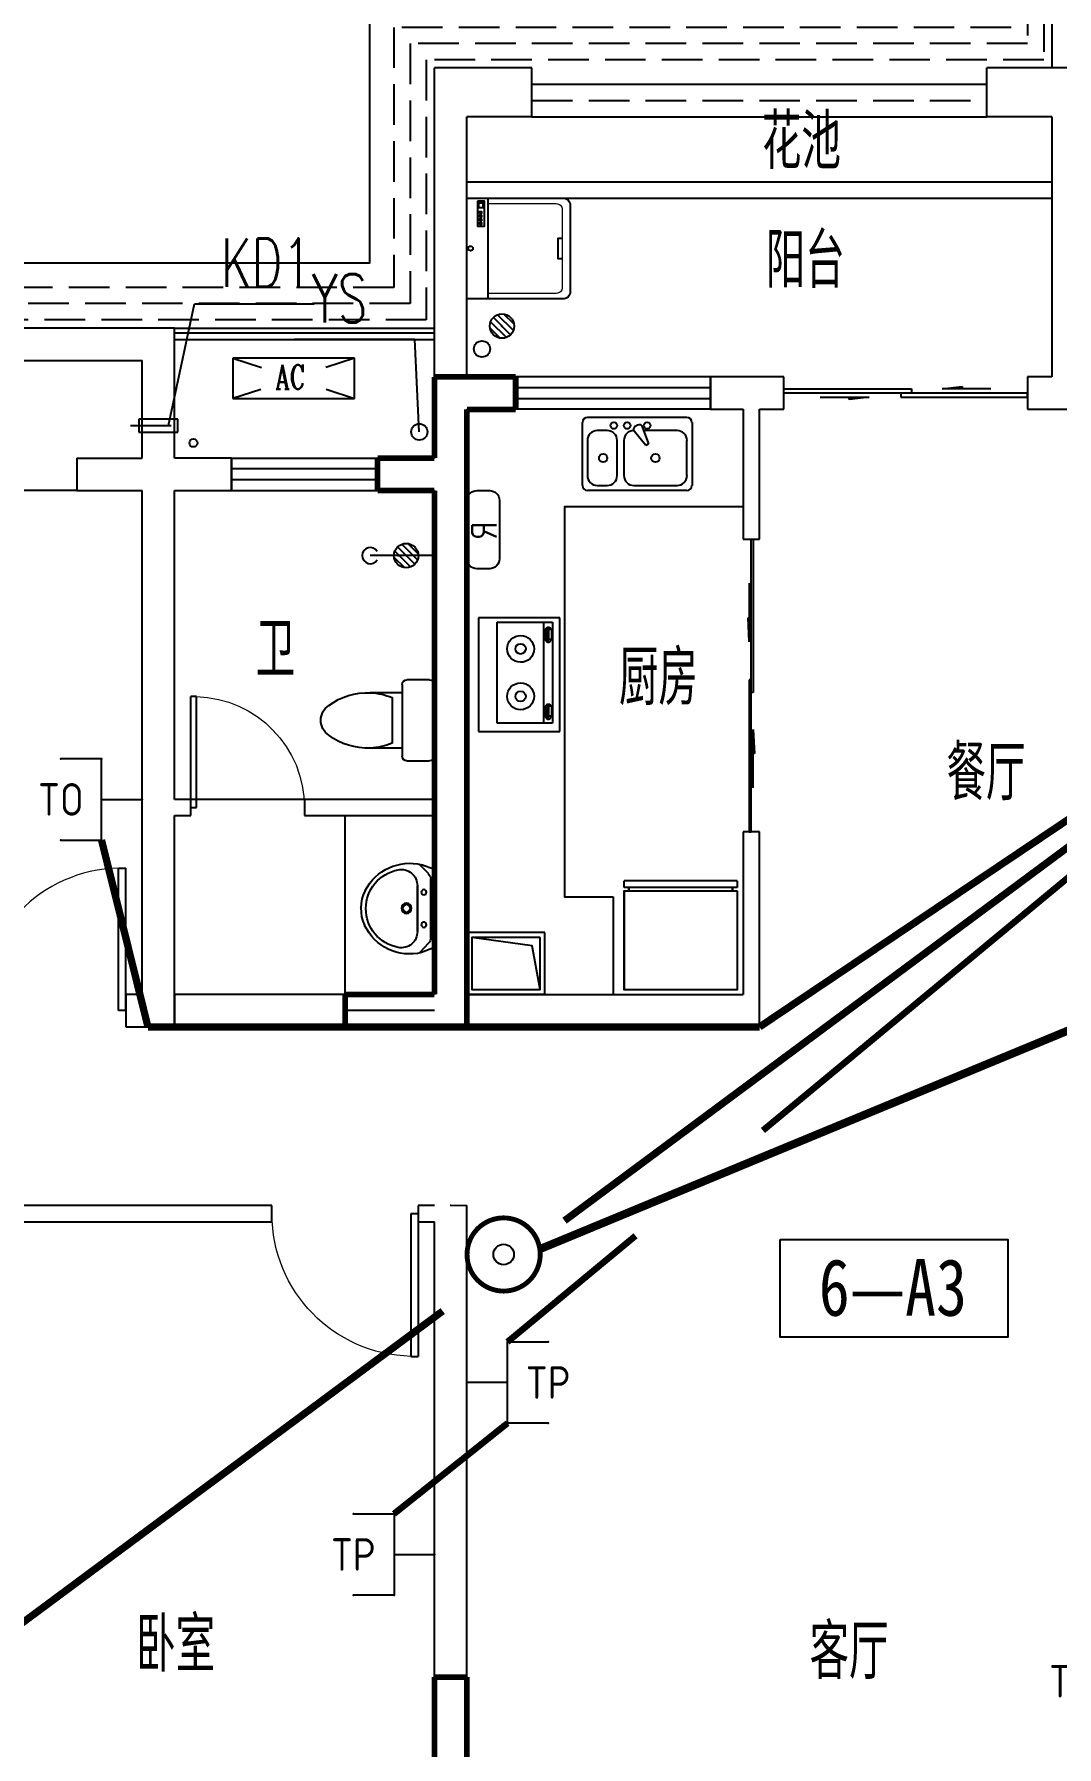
# Model space of a CAD drawing. Extents: x -993182 to -819982, y 169304 to 600104.
# Drawn here: x -890412 to -884118, y 336705 to 347242 of the extents above; entities that cross this region are included whole.
import ezdxf
from ezdxf.enums import TextEntityAlignment as Align

# ---------------------------------------------------------------- set-up
doc = ezdxf.new("R2010")
doc.units = 0
doc.header["$LTSCALE"] = 1000
doc.header["$MEASUREMENT"] = 0
doc.linetypes.add('DASH', pattern=[0.35, 0.25, -0.1])
for name, color, linetype in [('DIM_LEAD', 3, 'Continuous'), ('EQUIP-安防', 3, 'Continuous'), ('EQUIP-通讯', 3, 'Continuous'), ('kan', 146, 'Continuous'), ('KTIAO', 124, 'Continuous'), ('PUB_TEXT', 7, 'Continuous'), ('VPIPE-污水', 2, 'Continuous'), ('WALL', 4, 'Continuous'), ('WINDOW', 2, 'Continuous'), ('WIRE-信号', 4, 'TG_S'), ('WIRE-网络', 6, 'TG_TD'), ('WIRE-通讯', 4, 'TG_TP'), ('冷凝水管', 6, 'Continuous'), ('家具', 187, 'Continuous'), ('屋面', 139, 'Continuous'), ('文字2', 7, 'Continuous'), ('栏杆', 169, 'Continuous'), ('空调、空调洞', 66, 'Continuous'), ('面层', 215, 'Continuous')]:
    doc.layers.add(name, color=color, linetype=linetype)
doc.layers.add('RENDERING', color=125, linetype='Continuous', lineweight=13)
doc.layers.add('洁、厨具', color=8, linetype='Continuous', lineweight=9)
doc.styles.add('-宋体', font='', dxfattribs={"width": 0.8})
doc.styles.add('_ROMANC', font='romanc__.ttf', dxfattribs={"width": 0.700005})
doc.styles.add('_SIMPLEX', font='SIMPLEX.shx', dxfattribs={"width": 0.75})
doc.styles.add('_TCH_DIM', font='SIMPLEX', dxfattribs={"bigfont": 'GBCBIG'})
doc.styles.add('_TEL_ATTDEF', font='GBENOR', dxfattribs={"width": 0.8, "height": 3, "bigfont": 'GBCBIG'})
doc.styles.add('_TEL_DIM', font='ICED', dxfattribs={"width": 0.8, "height": 3.5, "bigfont": 'BZHZ'})
doc.styles.add('DIM_FONT', font='simplex_.ttf', dxfattribs={"width": 0.7, "bigfont": 'GBCBIG'})
doc.styles.get("Standard").update_dxf_attribs({"font": 'gbenor.shx', "bigfont": 'gbcbig.shx'})
doc.styles.add('TG_LINETYPE', font='ICED', dxfattribs={"width": 0.8, "height": 2, "bigfont": 'BZHZ'})
doc.styles.get('-宋体').set_extended_font_data('SimSun')
doc.linetypes.add('TG_S', pattern='A,1,-0.3,["S",TG_LINETYPE,S=0.1,R=0,X=-0.23,Y=-0.1],0', length=1.3)
doc.linetypes.add('TG_TD', pattern='A,1,-0.45,["TD",TG_LINETYPE,S=0.1,R=0,X=-0.38,Y=-0.1],0', length=1.45)
doc.linetypes.add('TG_TD+TV', pattern='A,1,-0.9,["TD+TV",TG_LINETYPE,S=0.1,R=0,X=-0.82,Y=-0.1],0', length=1.9)
doc.linetypes.add('TG_TP', pattern='A,1,-0.45,["TP",TG_LINETYPE,S=0.1,R=0,X=-0.38,Y=-0.1],0', length=1.45)
doc.linetypes.add('TG_WS', pattern='A,1,-0.45,["WS",TG_LINETYPE,S=0.1,R=0,X=-0.38,Y=-0.1],0', length=1.45)

# ---------------------------------------------------------------- blocks, each defined once
blk = doc.blocks.new('ASDGFSDFGGDF')
at = {"layer": '家具'}
for p, q in [((695, -609), (695, 0)), ((695, -609), (695, 0)), ((0, -670), (0, -629)), ((0, -629), (28, -629)), ((28, -629), (28, -609)), ((695, -609), (666, -609)), ((666, -609), (666, -629)), ((666, -629), (695, -629)), ((695, -629), (695, -670)), ((0, -670), (695, -670))]:
    blk.add_line(p, q, dxfattribs=at)
for points in [[(0, -609), (0, 0), (695, 0), (695, -609)], [(666, -609), (28, -609), (28, -629), (666, -629)]]:
    blk.add_lwpolyline(points, close=True, dxfattribs=at)
blk = doc.blocks.new('sdfdsfgf')
at = {"layer": '家具'}
for points in [[(1414289, 21341), (1413809, 21341), (1413809, 20961), (1414289, 20961), (1414289, 21341)], [(1414259, 20991), (1414211, 21259), (1413839, 21311)]]:
    blk.add_lwpolyline(points, dxfattribs=at)
blk.add_lwpolyline([(1414259, 21311), (1413839, 21311), (1413839, 20991), (1414259, 20991)], close=True, dxfattribs=at)
blk = doc.blocks.new('A$C685A49D5')
at = {"layer": '家具'}
for p, q in [((31, 450), (644, 450)), ((0, 31), (0, 419)), ((153, 368), (92, 368)), ((390, 277), (320, 363)), ((340, 402), (325, 393)), ((369, 391), (408, 287)), ((583, 368), (377, 368)), ((675, 419), (675, 31)), ((31, 307), (31, 92)), ((215, 92), (215, 307)), ((256, 307), (256, 92)), ((408, 287), (390, 277)), ((644, 92), (644, 307)), ((644, 0), (31, 0)), ((92, 31), (153, 31)), ((317, 31), (583, 31))]:
    blk.add_line(p, q, dxfattribs=at)
for centre, radius in [((194, 399), 20.5), ((276, 399), 20.5), ((399, 399), 20.5), ((128, 199), 25.6), ((450, 199), 25.6)]:
    blk.add_circle(centre, radius, dxfattribs=at)
for centre, radius, start, end in [((31, 419), 30.7, 90, 180), ((644, 419), 30.7, 0, 90), ((92, 307), 61.4, 90, 180), ((153, 307), 61.4, 0, 90), ((317, 307), 61.4, 90, 180), ((335, 376), 20.5, 120, 219.4623), ((350, 384), 20.5, 20.5377, 120), ((583, 307), 61.4, 0, 90), ((31, 31), 30.7, 180, 270), ((92, 92), 61.4, 180, 270), ((153, 92), 61.4, 270, 0), ((317, 92), 61.4, 180, 270), ((583, 92), 61.4, 270, 0), ((644, 31), 30.7, 270, 0)]:
    blk.add_arc(centre, radius, start, end, dxfattribs=at)
at = {"layer": '家具', "style": 'DIM_FONT', "width": 0.8, "flags": 9}
for tag in ['YSIZE', 'XSIZE']:
    blk.add_attdef(tag, (338, 450), '', height=0.5, rotation=270, dxfattribs=at)
blk = doc.blocks.new('$plan$00001601')
at = {"layer": '家具'}
for p, q in [((-350, 16), (350, 16)), ((-350, -484), (-350, 16)), ((350, 16), (350, -484)), ((-323, -98), (-323, -440)), ((299, -98), (-323, -98)), ((299, -440), (299, -98)), ((-323, -384), (299, -384)), ((-291, -407), (-291, -418)), ((-216, -416), (-280, -416)), ((-280, -416), (-280, -433)), ((-216, -433), (-216, -416)), ((-199, -408), (-199, -418)), ((182, -407), (182, -418)), ((193, -416), (193, -433)), ((257, -416), (193, -416)), ((257, -433), (257, -416)), ((274, -408), (274, -418)), ((350, -484), (-350, -484)), ((-323, -440), (299, -440)), ((-280, -433), (-216, -433)), ((193, -433), (257, -433))]:
    blk.add_line(p, q, dxfattribs=at)
for points in [[(-199, -408, 0.259034), (-201, -404, 0.076276), (-213, -399, 0.036515), (-226, -397, 0.026615), (-245, -396, 0.026615), (-264, -397, 0.036515), (-277, -399, 0.076276), (-289, -404, 0.259034), (-291, -408, 0.078462), (-291, -409, 0.056762)], [(-199, -418, 0.259034), (-201, -415, 0.076276), (-213, -410, 0.036515), (-226, -407, 0.026615), (-245, -406, 0.026615), (-264, -407, 0.036515), (-277, -410, 0.076276), (-289, -415, 0.259034), (-291, -418, 0.259034), (-289, -422, 0.056762), (-280, -426, 0.036515)], [(-216, -427, 0.008736), (-213, -427, 0.076276), (-201, -422, 0.259034), (-199, -418, 0.259034)], [(274, -408, 0.259034), (272, -404, 0.076276), (260, -399, 0.036515), (247, -397, 0.026615), (228, -396, 0.026615), (209, -397, 0.036515), (196, -399, 0.076276), (184, -404, 0.259034), (182, -408, 0.078462), (182, -409, 0.056762)], [(274, -418, 0.259034), (272, -415, 0.076276), (260, -410, 0.036515), (247, -407, 0.026615), (228, -406, 0.026615), (209, -407, 0.036515), (196, -410, 0.076276), (184, -415, 0.259034), (182, -418, 0.259034), (184, -422, 0.056762), (193, -426, 0.036515)], [(257, -427, 0.008736), (260, -427, 0.076276), (272, -422, 0.259034), (274, -418, 0.259034)]]:
    blk.add_lwpolyline(points, format="xyb", dxfattribs=at)
for centre, radius, start, end in [((-158, -243), 82.5, 0.964, 0), ((134, -243), 82.5, 180, 179.036), ((-158, -243), 31.6, 0.6532, 0), ((134, -243), 31.6, 180, 179.3468)]:
    blk.add_arc(centre, radius, start, end, dxfattribs=at)
blk = doc.blocks.new('A$C3451006C')
blk.add_lwpolyline([(-50, 330), (-50, -30, 0.414214), (10, -90), (90, -90, 0.414214), (150, -30), (150, 330, 0.414214), (90, 390), (10, 390, 0.414214)], format="xyb", close=True)
at = {"style": '_SIMPLEX', "width": 0.8}
blk.add_text('R', height=150, rotation=270, dxfattribs=at).set_placement((-32, 144), align=Align.CENTER)
blk = doc.blocks.new('$plan$00001623')
at = {"layer": '家具', "linetype": 'Continuous'}
blk.add_line((-341, -145), (342, -145), dxfattribs=at)
at = {"layer": '家具'}
blk.add_lwpolyline([(295, -706), (-295, -706, -0.414214), (-345, -656), (-345, 0), (345, 0), (345, -656, -0.414214)], format="xyb", close=True, dxfattribs=at)
for points in [[(323, -72), (152, -72), (152, -120), (323, -120)], [(163, -86), (177, -86), (177, -99), (163, -99)], [(189, -86), (202, -86), (202, -99), (189, -99)], [(213, -86), (227, -86), (227, -99), (213, -99)], [(239, -86), (253, -86), (253, -99), (239, -99)], [(281, -110), (309, -110), (309, -80), (281, -80)]]:
    blk.add_lwpolyline(points, close=True, dxfattribs=at)
at = {"layer": '家具', "lineweight": 13}
blk.add_lwpolyline([(307, -145), (307, -611, -0.414214), (267, -651), (-267, -651, -0.414214), (-307, -611), (-307, -145)], format="xyb", dxfattribs=at)
at = {"layer": '家具'}
blk.add_lwpolyline([(-71, -651), (-71, -623), (0, -623), (71, -623), (71, -651)], dxfattribs=at)
blk.add_circle((0, -25), 16, dxfattribs=at)
blk = doc.blocks.new('90304092557924')
at = {"layer": 'KTIAO'}
for p, q in [((-375, 125), (-198, 66)), ((-375, 125), (-375, -125)), ((375, 125), (-375, 125)), ((375, 125), (198, 66)), ((375, -125), (375, 125)), ((-203, -68), (-375, -125)), ((200, -67), (375, -125)), ((-375, -125), (375, -125))]:
    blk.add_line(p, q, dxfattribs=at)
at = {"layer": 'KTIAO', "style": '_ROMANC', "width": 0.7}
blk.add_text('AC', height=148.6, dxfattribs=at).set_placement((-113, -66))
at = {"layer": 'KTIAO', "style": 'DIM_FONT', "oblique": 0, "width": 0.6, "flags": 9}
for tag in ['XSIZE', 'YSIZE']:
    blk.add_attdef(tag, (-375, -125), '', height=0.5, dxfattribs=at)
blk = doc.blocks.new('M_E6')
for p, q in [((-240, 0), (-270, -79)), ((240, 0), (-240, 0)), ((-237, 0), (239, 0)), ((240, 0), (270, -79)), ((-213, -36), (-271, -91)), ((-179, -23), (181, -23)), ((141, -105), (-141, -105)), ((-141, -105), (141, -105)), ((217, -37), (274, -95))]:
    blk.add_line(p, q)
for centre, radius in [((-99, -65), 16.3), ((101, -65), 16.3), ((2, -172), 31.6), ((2, -172), 23)]:
    blk.add_circle(centre, radius)
for centre, radius, start, end in [((28, -152), 307, 166.1751, 244.7296), ((-141, -205), 100, 90, 190.5602), ((-179, -73), 50, 90, 133.181), ((-28, -152), 307, 297.0639, 13.8249), ((141, -205), 100, 349.4398, 90), ((181, -73), 50, 44.5607, 90), ((0, -179), 243, 190.5602, 349.4398), ((0, -201), 250, 245.8071, 296.4628), ((28, -152), 307, 266.589, 266.5936)]:
    blk.add_arc(centre, radius, start, end)
at = {"width": 0.8, "flags": 9}
for tag in ['XSIZE', 'YSIZE']:
    blk.add_attdef(tag, (0, 0), '', height=0.5, dxfattribs=at)
blk = doc.blocks.new('1')
for p, q in [((-520, 231), (-380, 231)), ((-550, -239), (-550, 201)), ((-350, 201), (-350, 151)), ((-350, 151), (-350, -189)), ((-350, 151), (-154, 151)), ((-289, 121), (-289, -159)), ((-154, -189), (-350, -189)), ((-350, -189), (-350, -239)), ((-380, -269), (-520, -269))]:
    blk.add_line(p, q)
for centre, radius, start, end in [((-520, 201), 30, 90, 180), ((-380, 201), 30, 360, 90), ((-137, -247), 398, 92.544, 112.5495), ((-137, -247), 398, 53.3619, 92.544), ((40, -19), 110, 303.4509, 56.5491), ((-137, 208), 398, 247.4505, 267.456), ((-137, 208), 398, 267.456, 306.6381), ((-520, -239), 30, 180, 270), ((-380, -239), 30, 270, 360)]:
    blk.add_arc(centre, radius, start, end)
blk = doc.blocks.new('$lvtry$00000168')
at = {"color": 0}
blk.add_line((0, 0), (0, -395), dxfattribs=at)
blk.add_arc((0, -395), 50, 121.0332, 58.9668, dxfattribs=at)
for p in [(0, 0), (0, -223)]:
    blk.add_point(p, dxfattribs=at)
blk = doc.blocks.new('$lvtry$00000171')
for p, q in [((-74, 11), (-11, 74)), ((-70, -27), (27, 70)), ((-53, -53), (53, 53)), ((-27, -70), (70, 27)), ((11, -74), (74, -11))]:
    blk.add_line(p, q)
blk.add_circle((0, 0), 75)
blk.add_point((0, 0))
blk = doc.blocks.new('A$C6BE329BC')
at = {"layer": '家具'}
blk.add_blockref('$lvtry$00000168', (75, 445), dxfattribs=at)
at = {"layer": '家具', "rotation": 180}
blk.add_blockref('$lvtry$00000171', (75, 271), dxfattribs=at)
blk = doc.blocks.new('TRHH')
at = {"color": 6}
blk.add_circle((-249202, -461390), 50, dxfattribs=at)
blk = doc.blocks.new('q3')
at = {"color": 3, "const_width": 35}
for points in [[(-518236, -443788), (-518236, -443288)], [(-518236, -443288), (-517736, -443288)], [(-517736, -443288), (-517736, -443488)], [(-518036, -443988), (-518036, -443488)], [(-518036, -443488), (-517736, -443488)], [(-518586, -443788), (-518236, -443788)], [(-518586, -443988), (-518586, -443788)], [(-518586, -443988), (-518236, -443988)], [(-518236, -447088), (-518236, -443988)], [(-518036, -447288), (-518036, -443988)], [(-518786, -447088), (-518236, -447088)], [(-518786, -447288), (-518786, -447088)], [(-518786, -447288), (-518036, -447288)], [(-518236, -453788), (-518236, -451288)], [(-518236, -451288), (-518036, -451288)], [(-518036, -453588), (-518036, -451288)]]:
    blk.add_lwpolyline(points, dxfattribs=at)
blk = doc.blocks.new('A$C06D6341B')
at = {"layer": '空调、空调洞', "linetype": 'DASH'}
for p, q in [((40, 0), (40, 340)), ((80, 290), (0, 290)), ((0, 290), (0, 50)), ((80, 50), (80, 290)), ((0, 50), (80, 50))]:
    blk.add_line(p, q, dxfattribs=at)
blk = doc.blocks.new('kt')
at = {"layer": 'DIM_LEAD'}
for p, q in [((-441980, -788204), (-441821, -787455)), ((-441980, -788204), (-441821, -787455)), ((-441980, -788204), (-441821, -787455)), ((-441980, -788204), (-441821, -787455)), ((-441980, -788204), (-441821, -787455)), ((-441821, -787455), (-441083, -787455))]:
    blk.add_line(p, q, dxfattribs=at)
at = {"layer": 'VPIPE-污水'}
blk.add_circle((-440051, -787733, -76424), 50, dxfattribs=at)
at = {"layer": '冷凝水管'}
blk.add_circle((-441827, -788311, -76424), 25, dxfattribs=at)
at = {"layer": '家具', "rotation": 89.99999999999999}
blk.add_blockref('$lvtry$00000171', (-439928, -787592, -76424), dxfattribs=at)
at = {"layer": '空调、空调洞', "rotation": 270}
blk.add_blockref('A$C06D6341B', (-442214, -788164, -76424), dxfattribs=at)
at = {"layer": 'DIM_LEAD', "color": 7, "style": '_TCH_DIM', "width": 0.705882}
blk.add_text('KD1', height=297.5, dxfattribs=at).set_placement((-441658, -787350))
blk = doc.blocks.new('trh')
at = {"layer": 'DIM_LEAD'}
for p, q in [((-249230, -460821), (-249970, -460821)), ((-249202, -461390), (-249230, -460821))]:
    blk.add_line(p, q, dxfattribs=at)
at = {"layer": 'DIM_LEAD', "color": 7, "style": '_TCH_DIM', "width": 0.705882}
blk.add_text('YS', height=297.5, dxfattribs=at).set_placement((-249865, -460716))
blk = doc.blocks.new('$DorLib2D$00000001')
for p, q in [((0.45, 0.975), (0.5, 0.975)), ((0.45, 0), (0.45, 0.975)), ((0.5, 0), (0.5, 0.975)), ((0.5, 0), (0.45, 0))]:
    blk.add_line(p, q)
at = {"lineweight": 13}
blk.add_arc((0.475, 0), 0.975, 91.4693, 180, dxfattribs=at)
blk = doc.blocks.new('$DorLib2D$00000131')
at = {"color": 0, "linetype": 'Continuous'}
for p, q in [((0.15, 0.125), (0.2319, 0.1973)), ((0.2319, 0.1973), (0.2319, 0.125)), ((-0.5, 0.125), (-0.5, 0)), ((0.0192, 0.125), (-0.5, 0.125)), ((0.0192, 0), (0.0192, 0.125)), ((0.35, 0.125), (0.15, 0.125)), ((-0.5, 0), (0.0192, 0)), ((-0.024, 0), (0.5, 0)), ((-0.024, -0.125), (-0.024, 0)), ((0.5, 0), (0.5, -0.125)), ((-0.35, -0.125), (-0.15, -0.125)), ((-0.2319, -0.1973), (-0.2319, -0.125)), ((-0.15, -0.125), (-0.2319, -0.1973)), ((0.5, -0.125), (-0.024, -0.125))]:
    blk.add_line(p, q, dxfattribs=at)
blk = doc.blocks.new('$WINLIB2D$00000001')
at = {"color": 0}
for points in [[(-0.5, 0.5), (-0.5, -0.5)], [(-0.5, 0.5), (0.5, 0.5)], [(0.5, -0.5), (0.5, 0.5)], [(0.5, 0.1667), (-0.5, 0.1667)], [(0.5, -0.1667), (-0.5, -0.1667)], [(-0.5, -0.5), (0.5, -0.5)]]:
    blk.add_lwpolyline(points, dxfattribs=at)
blk = doc.blocks.new('5#、7#楼参照')
at = {"layer": 'kan'}
for p, q in [((-248508.8, -397384.6), (-245708.8, -397384.6)), ((-248508.8, -397584.6), (-245708.8, -397584.6))]:
    blk.add_line(p, q, dxfattribs=at)
at = {"layer": 'kan', "linetype": 'DASH'}
blk.add_line((-248508.8, -397484.6), (-245708.8, -397484.6), dxfattribs=at)
at = {"layer": 'kan', "color": 124}
for p, q in [((-248908.8, -397984.6), (-245308.8, -397984.6)), ((-248908.8, -398084.6), (-245308.8, -398084.6))]:
    blk.add_line(p, q, dxfattribs=at)
at = {"layer": 'kan'}
for points in [[(-237508.8, -397284.6), (-237508.8, -395584.6), (-245308.8, -395584.6), (-245308.8, -397284.6)], [(-250708.8, -398884.6), (-249108.8, -398884.6)]]:
    blk.add_lwpolyline(points, dxfattribs=at)
at = {"layer": 'WALL'}
for p, q in [((-249108.8, -399284.6), (-249108.8, -397284.6)), ((-248508.8, -397284.6), (-249108.8, -397284.6)), ((-248508.8, -397584.6), (-248508.8, -397284.6)), ((-245108.8, -397284.6), (-245708.8, -397284.6)), ((-245708.8, -397584.6), (-245708.8, -397284.6)), ((-248908.8, -399184.6), (-248908.8, -397584.6)), ((-248508.8, -397584.6), (-248908.8, -397584.6)), ((-245308.8, -397584.6), (-245708.8, -397584.6)), ((-245308.8, -397584.6), (-245308.8, -399184.6)), ((-250708.8, -398884.6), (-251708.8, -398884.6)), ((-250708.8, -399684.6), (-250708.8, -398884.6)), ((-251708.8, -399084.6), (-250908.8, -399084.6)), ((-250908.8, -399684.6), (-250908.8, -399084.6)), ((-248608.8, -399184.6), (-248908.8, -399184.6)), ((-248608.8, -399384.6), (-248608.8, -399184.6)), ((-247208.8, -399184.6), (-247408.8, -399184.6)), ((-247408.8, -399184.6), (-247408.8, -399384.6)), ((-246958.8, -399184.6), (-247208.8, -399184.6)), ((-246958.8, -399384.6), (-246958.8, -399184.6)), ((-245308.8, -399184.6), (-245458.8, -399184.6)), ((-245458.8, -399184.6), (-245458.8, -399384.6)), ((-249108.8, -399284.6), (-249108.8, -399684.6)), ((-248908.8, -399384.6), (-248908.8, -399784.6)), ((-248908.8, -399384.6), (-248608.8, -399384.6)), ((-247408.8, -399384.6), (-247208.8, -399384.6)), ((-247208.8, -399384.6), (-247208.8, -400184.6)), ((-247108.8, -400184.6), (-247108.8, -399384.6)), ((-247108.8, -399384.6), (-246958.8, -399384.6)), ((-245458.8, -399384.6), (-245208.8, -399384.6)), ((-251309.8, -399684.6), (-250908.8, -399684.6)), ((-251309.8, -399684.6), (-251309.8, -399884.6)), ((-250358.8, -399684.6), (-250708.8, -399684.6)), ((-250358.8, -399884.6), (-250358.8, -399684.6)), ((-249108.8, -399684.6), (-249458.8, -399684.6)), ((-249458.8, -399684.6), (-249458.8, -399884.6)), ((-248908.8, -399784.6), (-248908.8, -401784.6)), ((-251309.8, -399884.6), (-250908.8, -399884.6)), ((-250908.8, -401784.6), (-250908.8, -399884.6)), ((-250708.8, -399884.6), (-250358.8, -399884.6)), ((-250708.8, -401784.6), (-250708.8, -399884.6)), ((-249458.8, -399884.6), (-249108.8, -399884.6)), ((-249108.8, -399884.6), (-249108.8, -401784.6)), ((-247208.8, -400184.6), (-247108.8, -400184.6)), ((-250908.8, -402984.6), (-250908.8, -401784.6)), ((-250608.8, -401784.6), (-250708.8, -401784.6)), ((-250608.8, -401884.6), (-250608.8, -401784.6)), ((-249108.8, -401784.6), (-249908.8, -401784.6)), ((-249908.8, -401784.6), (-249908.8, -401884.6)), ((-248908.8, -401784.6), (-248908.8, -402984.6)), ((-250708.8, -402984.6), (-250708.8, -401884.6)), ((-250708.8, -401884.6), (-250608.8, -401884.6)), ((-249908.8, -401884.6), (-249108.8, -401884.6)), ((-249108.8, -401884.6), (-249108.8, -402984.6)), ((-247108.8, -401984.6), (-247208.8, -401984.6)), ((-247208.8, -401984.6), (-247208.8, -402984.6)), ((-247108.8, -403184.6), (-247108.8, -401984.6)), ((-250908.8, -402984.6), (-251008.8, -402984.6)), ((-251008.8, -402984.6), (-251008.8, -403184.6)), ((-250708.8, -403184.6), (-250708.8, -402984.6)), ((-249108.8, -402984.6), (-249658.8, -402984.6)), ((-249658.8, -402984.6), (-249658.8, -403184.6)), ((-248908.8, -402984.6), (-247208.8, -402984.6)), ((-251008.8, -403184.6), (-250808.8, -403184.6)), ((-250808.8, -403184.6), (-250708.8, -403184.6)), ((-249658.8, -403184.6), (-249008.8, -403184.6)), ((-249008.8, -403184.6), (-247108.8, -403184.6)), ((-250108.8, -404284.6), (-252308.8, -404284.6)), ((-250108.8, -404384.6), (-250108.8, -404284.6)), ((-249108.8, -404284.6), (-249208.8, -404284.6)), ((-249208.8, -404284.6), (-249208.8, -404384.6)), ((-249011.4, -404282.1), (-249008.9, -404282)), ((-249008.9, -404282), (-248908.8, -404284.6)), ((-248908.8, -404384.6), (-248908.8, -404284.6)), ((-252308.8, -404384.6), (-250108.8, -404384.6)), ((-249208.8, -404384.6), (-249108.8, -404384.6)), ((-249108.8, -409484.6), (-249108.8, -404384.6)), ((-248908.8, -409484.6), (-248908.8, -404384.6))]:
    blk.add_line(p, q, dxfattribs=at)
at = {"layer": 'WINDOW'}
for p, q in [((-251309.8, -399884.6), (-253539.8, -399884.6)), ((-249908.8, -401784.6), (-250608.8, -401784.6)), ((-249658.8, -402984.6), (-250708.8, -402984.6))]:
    blk.add_line(p, q, dxfattribs=at)
at = {"layer": 'WINDOW', "linetype": 'DASH'}
for p, q in [((-250708.8, -402984.6), (-250708.8, -403184.6)), ((-249658.8, -403184.6), (-249658.8, -402984.6))]:
    blk.add_line(p, q, dxfattribs=at)
at = {"layer": '家具'}
blk.add_line((-248008.8, -402384.6, 0), (-248008.8, -402984.6, 0), dxfattribs=at)
at = {"layer": '家具', "elevation": 0}
blk.add_lwpolyline([(-247208.8, -399984.6), (-247208.8, -399984.6), (-248308.8, -399984.6), (-248308.8, -399984.6), (-248308.8, -402384.6), (-248308.8, -402384.6), (-248308.8, -402384.6), (-248008.8, -402384.6)], dxfattribs=at)
at = {"layer": '家具'}
blk.add_lwpolyline([(-249108.8, -403084.6), (-249658.8, -403084.6), (-249658.8, -402184.6), (-249658.8, -401884.6), (-249108.8, -401884.6)], dxfattribs=at)
at = {"layer": '屋面', "color": 190}
blk.add_lwpolyline([(-245708.8, -395184.6), (-245708.8, -396884.6), (-249508.8, -396884.6), (-249508.8, -398484.6), (-254608.8, -398484.6), (-254608.8, -406784.6), (-252908.8, -406784.6), (-252908.8, -410784.6), (-250158.8, -410784.6), (-250158.8, -412184.6), (-243308.8, -412184.6), (-243308.8, -410084.6), (-239508.8, -410084.6), (-239508.8, -412184.6), (-232658.8, -412184.6), (-232658.8, -410784.6), (-229908.8, -410784.6), (-229908.8, -406784.6), (-228208.8, -406784.6), (-228208.8, -398484.6), (-233308.8, -398484.6), (-233308.8, -396884.6), (-237108.8, -396884.6), (-237108.8, -395184.6)], close=True, dxfattribs=at)
at = {"layer": '屋面', "color": 190, "linetype": 'DASH'}
for points in [[(-245558.8, -395334.6), (-245558.8, -397034.6), (-249358.8, -397034.6), (-249358.8, -398634.6), (-254458.8, -398634.6), (-254458.8, -406634.6), (-252758.8, -406634.6), (-252758.8, -410634.6), (-250008.8, -410634.6), (-250008.8, -412034.6), (-243458.8, -412034.6), (-243458.8, -409934.6), (-239358.8, -409934.6), (-239358.8, -412034.6), (-232808.8, -412034.6), (-232808.8, -410634.6), (-230058.8, -410634.6), (-230058.8, -406634.6), (-228358.8, -406634.6), (-228358.8, -398634.6), (-233458.8, -398634.6), (-233458.8, -397034.6), (-237258.8, -397034.6), (-237258.8, -395334.6)], [(-245458.8, -395434.6), (-245458.8, -397134.6), (-249258.8, -397134.6), (-249258.8, -398734.6), (-254358.8, -398734.6), (-254358.8, -406534.6), (-252658.8, -406534.6), (-252658.8, -410534.6), (-249908.8, -410534.6), (-249908.8, -411934.6), (-243558.8, -411934.6), (-243558.8, -409834.6), (-239258.8, -409834.6), (-239258.8, -411934.6), (-232908.8, -411934.6), (-232908.8, -410534.6), (-230158.8, -410534.6), (-230158.8, -406534.6), (-228458.8, -406534.6), (-228458.8, -398734.6), (-233558.8, -398734.6), (-233558.8, -397134.6), (-237358.8, -397134.6), (-237358.8, -395434.6)], [(-245358.8, -395534.6), (-245358.8, -397234.6), (-249158.8, -397234.6), (-249158.8, -398834.6), (-254258.8, -398834.6), (-254258.8, -406434.6), (-252558.8, -406434.6), (-252558.8, -410434.6), (-249808.8, -410434.6), (-249808.8, -411834.6), (-243658.8, -411834.6), (-243658.8, -409734.6), (-239158.8, -409734.6), (-239158.8, -411834.6), (-233008.8, -411834.6), (-233008.8, -410434.6), (-230258.8, -410434.6), (-230258.8, -406434.6), (-228558.8, -406434.6), (-228558.8, -398834.6), (-233658.8, -398834.6), (-233658.8, -397234.6), (-237458.8, -397234.6), (-237458.8, -395534.6)]]:
    blk.add_lwpolyline(points, close=True, dxfattribs=at)
at = {"layer": '栏杆'}
for points in [[(-250708.8, -398914.6), (-249108.8, -398914.6)], [(-250708.8, -398954.6), (-249108.8, -398954.6)]]:
    blk.add_lwpolyline(points, dxfattribs=at)
at = {"color": 6}
blk.add_blockref('TRHH', (0, 61866.3), dxfattribs=at)
at = {"rotation": 270}
blk.add_blockref('A$C6BE329BC', (-249553.8, -400209.6), dxfattribs=at)
at = {"layer": 'RENDERING'}
blk.add_blockref('90304092557924', (-249975.1, -399194.1), dxfattribs=at)
at = {"layer": 'WINDOW'}
for name, p, xscale, yscale, zscale, rotation in [('$WINLIB2D$00000001', (-248008.8, -399284.6), 1200, 200, 1200, 180), ('$DorLib2D$00000131', (-246208.8, -399284.6), -1500, -200, -1500, 359.9999998587222), ('$DorLib2D$00000131', (-247158.8, -401084.6), 1800, 100, 1800, 90), ('$DorLib2D$00000001', (-250258.8, -401834.6), 700, -700, 700, 180), ('$DorLib2D$00000001', (-251458.8, -403084.6), 900, 900, 900, 359.9999999977655), ('$DorLib2D$00000001', (-249658.8, -404334.6), 900, -900, 900, 359.9999999989485)]:
    blk.add_blockref(name, p, dxfattribs=dict(at, xscale=xscale, yscale=yscale, zscale=zscale, rotation=rotation))
at = {"layer": 'WINDOW', "xscale": 900, "yscale": 200, "zscale": 900}
blk.add_blockref('$WINLIB2D$00000001', (-249908.8, -399784.6), dxfattribs=at)
at = {"layer": '家具'}
for name, p in [('A$C685A49D5', (-248198.3, -399883.9, 0)), ('sdfdsfgf', (-1662717.8, -423945.2))]:
    blk.add_blockref(name, p, dxfattribs=at)
at = {"layer": '家具', "xscale": -1}
for name, p in [('A$C3451006C', (-248758.8, -400275.2, 0)), ('1', (-249658.3, -401279.3, 0))]:
    blk.add_blockref(name, p, dxfattribs=at)
for name, p, rotation in [('$plan$00001601', (-248821.5, -401016.7, 0), 90), ('M_E6', (-249108.8, -402457), 270)]:
    blk.add_blockref(name, p, dxfattribs=dict(at, rotation=rotation))
at = {"layer": '家具', "rotation": 180}
blk.add_blockref('ASDGFSDFGGDF', (-247246.5, -402956.2, 0), dxfattribs=at)
at = {"layer": '洁、厨具', "xscale": 0.9000000001396984, "yscale": 0.9000000001396984, "zscale": 0.9000000001396984, "rotation": 90}
blk.add_blockref('$plan$00001623', (-248908.8, -398395.1), dxfattribs=at)
at = {"layer": '面层'}
for name, p in [('kt', (191234.9, 388719.5)), ('trh', (0, 61866.3)), ('q3', (269127.2, 44103.1))]:
    blk.add_blockref(name, p, dxfattribs=at)
blk = doc.blocks.new('$equip$00001847')
for p, q in [((-0.5, 0.499), (-0.5, 0.999)), ((0.5, 0.999), (0.5, 0.499)), ((0.5, 0.499), (-0.5, 0.499)), ((0, 0.5), (0, 0))]:
    blk.add_line(p, q)
for p in [(-0.5, 0.999), (0.5, 0.999), (-0.5, 0.499), (0.5, 0.499), (0, 0)]:
    blk.add_point(p)
at = {"color": 7, "style": '_TEL_DIM'}
blk.add_attdef('$TEXT$', text='', height=0.4, dxfattribs=at).set_placement((0, 0.999), align=Align.MIDDLE_CENTER)
at = {"color": 7, "style": '_TEL_DIM', "flags": 1}
blk.add_attdef('A', text='', height=0.00002, dxfattribs=at).set_placement((0, 0), align=Align.MIDDLE_CENTER)
blk = doc.blocks.new('$equip$00002479')
at = {"const_width": 0.04}
blk.add_lwpolyline([(-0.3, 0, 1), (0.3, 0, 1), (-0.3, 0, 0.942883)], format="xyb", dxfattribs=at)
for radius in [0.3, 0.0841]:
    blk.add_circle((0, 0), radius)
for p in [(0, 0.3), (-0.3, 0), (0.3, 0), (0, -0.3)]:
    blk.add_point(p)
at = {"color": 7, "style": '_TEL_DIM', "flags": 1}
blk.add_attdef('A', text='', height=0.00002, dxfattribs=at).set_placement((0, 0), align=Align.MIDDLE_CENTER)

msp = doc.modelspace()

# ---------------------------------------------------------------- linework, layer by layer
at = {"layer": 'WIRE-信号', "linetype": 'TG_WS', "const_width": 50}
msp.add_lwpolyline([(-887300, 339767), (-883113, 341499)], dxfattribs=at)
at = {"layer": 'WIRE-网络', "linetype": 'TG_TD+TV', "const_width": 45}
for points in [[(-887148, 339942), (-883780, 342440)], [(-890649, 337346), (-887898, 339386)]]:
    msp.add_lwpolyline(points, dxfattribs=at)
at = {"layer": 'WIRE-网络', "linetype": 'TG_TD', "const_width": 45}
for points in [[(-885948, 341134), (-883870, 342530)], [(-889998, 342284), (-889712, 341134)], [(-889712, 341134), (-885948, 341134)]]:
    msp.add_lwpolyline(points, dxfattribs=at)
at = {"layer": 'WIRE-通讯', "color": 4, "linetype": 'TG_TP', "const_width": 40}
for points in [[(-885927, 340497), (-883690, 342350)], [(-887499, 339196), (-886711, 339849)], [(-888198, 338138), (-887499, 338696)]]:
    msp.add_lwpolyline(points, dxfattribs=at)
at = {"layer": '文字2', "color": 5}
msp.add_lwpolyline([(-885820, 339826), (-884420, 339826), (-884420, 339226), (-885820, 339226)], close=True, dxfattribs=at)

# ---------------------------------------------------------------- block references
at = {"layer": 'EQUIP-安防', "xscale": 750.7507507507505, "yscale": 750.7507507507505, "zscale": 750.7507507507505}
msp.add_blockref('$equip$00002479', (-887523, 339734), dxfattribs=at)
at = {"layer": 'EQUIP-通讯'}
ref = msp.add_blockref('$equip$00001847', (-889748, 342534), dxfattribs=dict(at, xscale=-500, yscale=500, zscale=500, rotation=90))
ref.add_attrib('$TEXT$', 'TO', dxfattribs={"layer": '0', "color": 7, "height": 200, "style": '_TEL_ATTDEF'}).set_placement((-890248, 342534), align=Align.MIDDLE_CENTER)
ref = msp.add_blockref('$equip$00001847', (-887748, 338946), dxfattribs=dict(at, xscale=500, yscale=500, zscale=500, rotation=270.0000000000002))
ref.add_attrib('$TEXT$', 'TP', dxfattribs={"layer": '0', "color": 7, "height": 200, "style": '_TEL_ATTDEF'}).set_placement((-887249, 338946), align=Align.MIDDLE_CENTER)
ref = msp.add_blockref('$equip$00001847', (-887948, 337888), dxfattribs=dict(at, xscale=500, yscale=500, zscale=500, rotation=90))
ref.add_attrib('$TEXT$', 'TP', dxfattribs={"layer": '0', "color": 7, "height": 200, "style": '_TEL_ATTDEF'}).set_placement((-888448, 337888), align=Align.MIDDLE_CENTER)
ref = msp.add_blockref('$equip$00001847', (-883448, 337108), dxfattribs=dict(at, xscale=500, yscale=500, zscale=500, rotation=90.00000000000017))
ref.add_attrib('$TEXT$', 'TOV', dxfattribs={"layer": '0', "color": 7, "height": 200, "style": '_TEL_ATTDEF'}).set_placement((-883948, 337108), align=Align.MIDDLE_CENTER)
at = {"layer": '面层'}
msp.add_blockref('5#、7#楼参照', (-638840, 744319), dxfattribs=at)

# ---------------------------------------------------------------- texts
at = {"layer": 'PUB_TEXT'}
for s, height, p in [('花池', 337.6, (-885933, 346413, 0)), ('花池', 337.6, (-885933, 346413)), ('阳台', 337.6, (-885909, 345681, 0)), ('阳台', 337.6, (-885909, 345681)), ('卫', 338, (-889049, 343287, 0)), ('厨房', 337.6, (-886813, 343114, 0)), ('餐厅', 337.6, (-884797, 342528, 0)), ('卧室', 337.6, (-889785, 337165, 0)), ('客厅', 337.6, (-885640, 337121, 0))]:
    msp.add_text(s, height=height, dxfattribs=at).set_placement(p)
at = {"layer": '文字2', "color": 63, "style": '-宋体', "width": 0.8}
msp.add_text('6—A3', height=350, dxfattribs=at).set_placement((-885127, 339532), align=Align.MIDDLE_CENTER)

doc.saveas('drawing.dxf')
